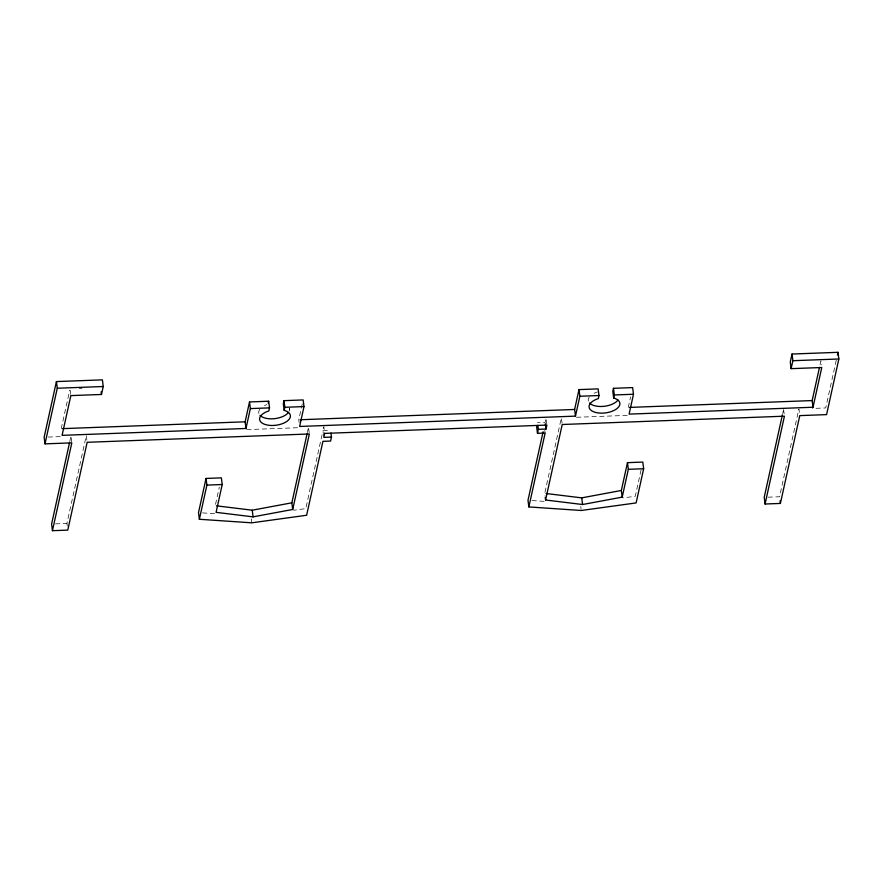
<?xml version="1.0" encoding="UTF-8"?>
<svg xmlns="http://www.w3.org/2000/svg" width="883" height="883" viewBox="0 0 883 883"><rect width="100%" height="100%" fill="white"/><g stroke="black" fill="none" stroke-linecap="round" stroke-linejoin="round"><path stroke-width="0.66" stroke-dasharray="4.42 3.31" d="M61.225 428.685L69.702 390.275M69.79 441.522L70.673 437.538M67.274 526.113L66.931 523.442L86.291 435.628L87.152 442.295M215.529 504.359L219.326 487.14M302.273 403.906L298.763 419.8L299.105 422.46M307.339 432.615L308.211 428.641M322.085 434.69L305.783 508.597L293.741 510.253M323.642 436.036L322.957 430.716L323.829 426.743L324.69 433.398M545.749 419.745L545.175 422.394L537.504 422.681M628.255 407.46L630.594 396.864M641.069 469.977L635.274 496.257L623.221 497.924M782.702 413.52L783.287 410.86M820.042 364.811L820.914 360.838L821.433 364.834M836.245 360.264L825.726 407.946L812.316 408.454M79.315 388.608L81.987 388.509M48.168 437.063L60.243 436.61M246.776 429.624L298.907 427.67M576.456 417.284L628.586 415.33M322.957 430.716L330.617 430.429M55.43 523.873L66.931 523.442M768.044 497.195L779.546 496.765L798.905 408.95L799.59 414.282M532.03 500.551L544.116 501.367M202.538 512.88L214.635 513.707M783.585 409.524L784.435 416.191M580.749 506.489L581.091 509.16M562.052 423.178L561.367 417.847L544.723 493.343L545.065 496.003M546.213 419.756L546.897 425.076M544.8 430.363L545.142 433.023M308.675 428.641L309.193 432.637M289.734 410.915L289.392 408.255A15.519 7.781 -7.3 0 1 289.458 410.297M251.258 518.829L251.765 522.824M70.165 390.286L70.673 394.282M71.137 437.538L71.821 442.869M258.885 413.476A15.519 7.781 -7.3 0 1 259.79 409.359M264.536 405.65A15.519 7.781 -7.3 0 1 266.787 404.679M588.376 401.147A15.519 7.781 -7.3 0 1 589.281 397.03M594.027 393.321A15.519 7.781 -7.3 0 1 597.482 391.942"/><path stroke-width="1.32" d="M782.415 414.855L764.214 497.339L765.075 504.005L780.395 503.431L799.766 415.617L826.576 414.613L838.85 358.984L838 352.317L792.018 354.039L790.274 361.986L791.124 368.652L821.775 367.505L813.011 407.24L629.104 414.116L633.486 394.248L632.636 387.593L613.475 388.31L612.813 391.368L613.663 398.023A15.519 7.781 -7.3 0 1 615.098 409.855A15.519 7.781 -7.3 0 1 591.61 410.738A15.519 7.781 -7.3 0 1 598.332 398.597L599.005 395.54L598.155 388.884L578.994 389.602L579.855 396.257L575.473 416.125L299.624 426.456L304.006 406.588L303.145 399.933L283.995 400.65L283.322 403.697L284.171 410.352A15.519 7.781 -7.3 0 1 285.606 422.195A15.519 7.781 -7.3 0 1 262.13 423.067A15.519 7.781 -7.3 0 1 268.851 410.926L269.525 407.88L268.664 401.224L249.514 401.942L250.364 408.597L245.982 428.465L62.086 435.352L70.839 395.606L101.49 394.469L103.245 386.522L102.395 379.856L56.424 381.577L44.15 437.206L45 443.862L71.821 442.869L52.45 530.683L67.781 530.109L87.152 442.295L309.359 433.972L292.714 509.469L253.079 516.864L216.081 512.339L222.218 484.524L221.368 477.869L206.037 478.443L198.509 512.615L199.359 519.27L251.765 522.824L306.633 515.253L322.935 441.345L330.595 441.059L331.467 437.085L330.959 433.089M45 443.862L57.274 388.233L56.424 381.577M69.503 442.858L51.6 524.016L52.45 530.683M199.359 519.27L206.898 485.098L206.037 478.443M245.982 428.465L245.132 421.809L249.514 401.942M268.222 403.255L268.664 401.224M284.171 410.352L284.845 407.306L283.995 400.65M292.714 509.469L291.854 502.813L307.052 433.939M545.23 497.339L545.573 499.999L582.57 504.524L622.195 497.129L621.345 490.473L627.482 462.659L642.802 462.085L643.663 468.741L636.124 502.924L581.257 510.484L528.851 506.93L545.142 433.023L537.482 433.31L538.365 429.337L537.846 425.341M543.111 431.743L527.99 500.275L528.851 506.93M538.365 429.337L546.025 429.05L546.897 425.076L324.69 433.398L323.807 437.372L331.467 437.085M545.573 499.999L562.228 424.502L784.435 416.191L765.075 504.005M575.473 416.125L574.612 409.469L578.994 389.602M613.663 398.023L614.336 394.966L613.475 388.31M622.195 497.129L628.332 469.315L627.482 462.659M791.124 368.652L792.879 360.706L792.018 354.039M813.011 407.24L812.161 400.573L819.457 367.46M837.415 354.966L838 352.317M216.556 505.838L252.229 510.208L291.854 502.813M546.047 493.509L581.72 497.869L621.345 490.473M57.274 388.233L103.245 386.522M792.879 360.706L838.85 358.984M250.364 408.597L269.525 407.88M284.845 407.306L304.006 406.588M579.855 396.257L599.005 395.54M614.336 394.966L633.486 394.248M62.605 428.641L245.132 421.809M300.143 419.745L574.612 409.469M629.623 407.405L812.161 400.573M206.898 485.098L222.218 484.524M628.332 469.315L643.663 468.741M780.053 500.76L780.395 503.431M581.72 497.869L582.57 504.524M545.341 423.73L546.025 429.05M536.632 426.655L537.482 433.31M252.229 510.208L253.079 516.864M101.148 391.798L101.49 394.469M288.487 412.372A15.519 7.781 -7.3 0 1 274.403 418.674A15.519 7.781 -7.3 0 1 259.988 415.341M617.979 400.032A15.519 7.781 -7.3 0 1 603.895 406.335A15.519 7.781 -7.3 0 1 589.48 403.001"/></g></svg>
